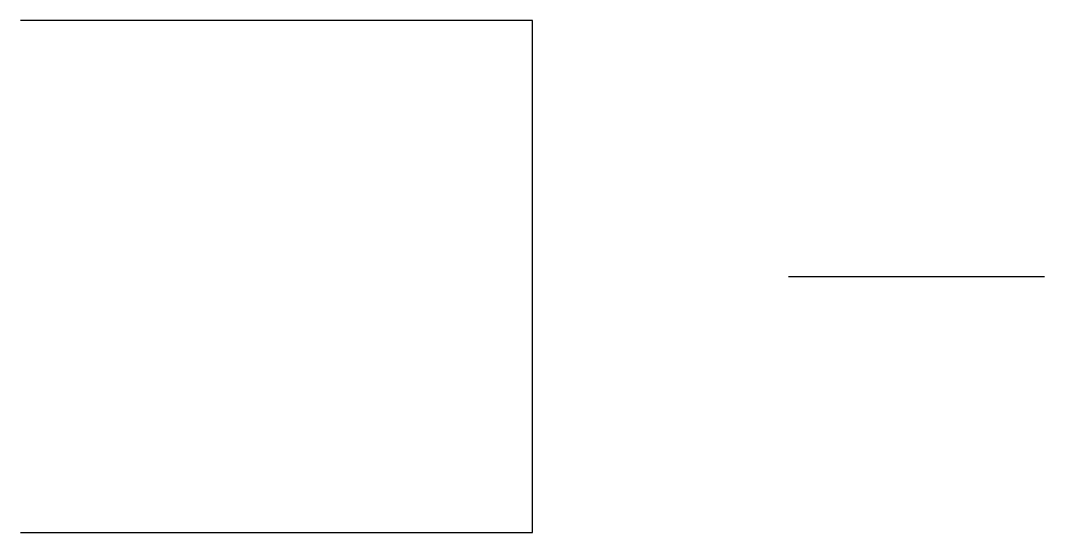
# Model space of a CAD drawing. Header units: metres. Extents: x 0 to 20, y 0 to 10.
import ezdxf

# ---------------------------------------------------------------- set-up
doc = ezdxf.new("R2010")
doc.units = ezdxf.units.M

msp = doc.modelspace()

# ---------------------------------------------------------------- linework, layer by layer
msp.add_line((15, 5), (20, 5))
msp.add_lwpolyline([(0, 0), (10, 0), (10, 10), (0, 10)])

doc.saveas('drawing.dxf')
